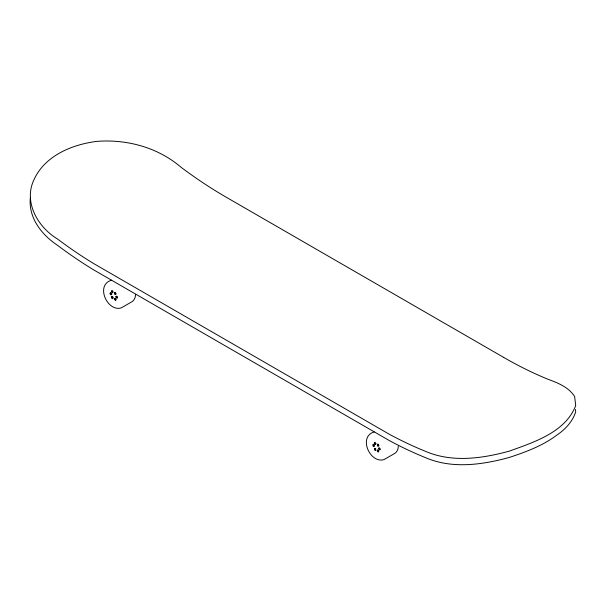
<?xml version="1.0" encoding="UTF-8"?>
<svg xmlns="http://www.w3.org/2000/svg" width="606" height="606" viewBox="0 0 606 606"><rect width="100%" height="100%" fill="white"/><g stroke="black" fill="none" stroke-linecap="round" stroke-linejoin="round"><path stroke-width="0.91" d="M135.517 294.561C135.509 297.266 134.487 300.031 132.176 301.591L121.245 307.901C107.247 312.151 95.044 284.881 111.504 280.214M398.278 446.266C398.271 448.97 397.248 451.743 394.938 453.296L384.007 459.606C370.008 463.855 357.813 436.585 374.266 431.919M110.39 293.304L110.754 292.789L111.845 294.145L111.481 294.667L110.754 294.243M111.845 291.236L112.208 290.713L112.936 291.138L112.936 292.592M111.845 297.061L112.208 296.546L112.936 296.963L113.307 297.902L112.936 298.425L112.208 298M114.761 292.918L115.125 292.395L116.216 293.758L115.852 294.274L115.125 293.857M116.216 296.675L116.579 296.152L117.314 296.576L117.314 298.031M373.152 445.009L373.516 444.493L374.243 444.918L374.243 446.372M374.614 442.941L374.978 442.418L376.068 443.781L375.705 444.296L374.978 443.88M374.614 448.766L374.978 448.251L375.705 448.667L375.705 450.129M377.523 450.447L377.886 449.932L378.621 450.349L378.621 451.811M378.985 448.379L379.348 447.857L380.439 449.22L380.076 449.735L379.348 449.319M503.662 357.396L226.205 197.208A431.283 249.005 60 0 1 181.209 167.385C158.022 147.455 126.896 139.001 96.695 141.395C71.978 144.546 44.958 155.704 34.057 179.527C23.202 201.881 37.701 227.03 57.343 238.893A430.942 248.801 60 0 0 93.294 263.345L388.84 433.979A430.942 248.801 60 0 0 424.791 451.038C451.584 462.878 481.952 458.621 509.305 451.129C533.765 442.304 565.618 432.176 575.7 405.55L574.639 396.521C568.761 387.37 558.535 383.151 548.657 379.53A431.283 249.005 60 0 1 503.662 357.396M115.125 298.228L116.216 299.584L115.852 300.106L115.125 299.682M575.412 409.459L575.7 411.86C572.511 421.806 565.057 429.639 556.513 435.328C542.499 445.872 525.811 451.97 509.305 457.439C481.952 464.923 451.584 469.195 424.791 457.348A430.942 248.801 60 0 1 388.84 440.289L93.294 269.655A430.942 248.801 60 0 1 57.343 245.203C41.685 234.787 28.414 217.902 30.3 198.109M110.277 293.062L109.913 293.584L111.004 294.94L111.004 293.486L110.277 293.062M111.731 290.994L111.731 292.448L112.458 292.872L112.458 291.41L111.731 290.994M111.731 296.819L111.731 298.281L112.458 298.697L112.458 297.243L111.731 296.819M114.648 292.675L114.648 294.13L115.375 294.554L115.375 293.092L114.648 292.675M114.648 298.5L114.284 299.023L115.375 300.379L115.738 299.864L114.648 298.5M116.102 296.432L115.738 296.948L116.829 298.311L116.829 296.849L116.102 296.432M373.038 444.766L373.038 446.228L373.766 446.645L373.766 445.19L373.038 444.766M374.493 442.698L374.129 443.213L375.228 444.577L375.591 444.054L374.493 442.698M374.493 448.523L374.493 449.985L375.228 450.402L375.591 449.887L374.493 448.523M377.409 444.38L377.409 445.834L378.136 446.258L378.136 444.796L377.409 444.38M377.886 444.1L377.886 445.562L378.621 445.978L378.985 445.463L377.886 444.1M377.409 450.205L377.046 450.728L378.136 452.084L378.136 450.629L377.409 450.205M378.871 448.137L378.5 448.652L379.598 450.016L379.598 448.554L378.871 448.137"/></g></svg>
